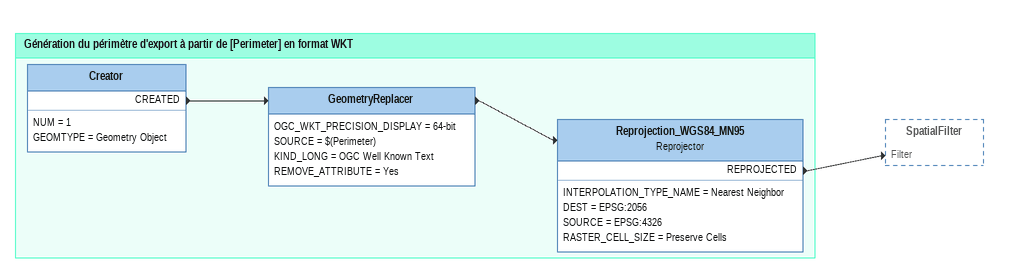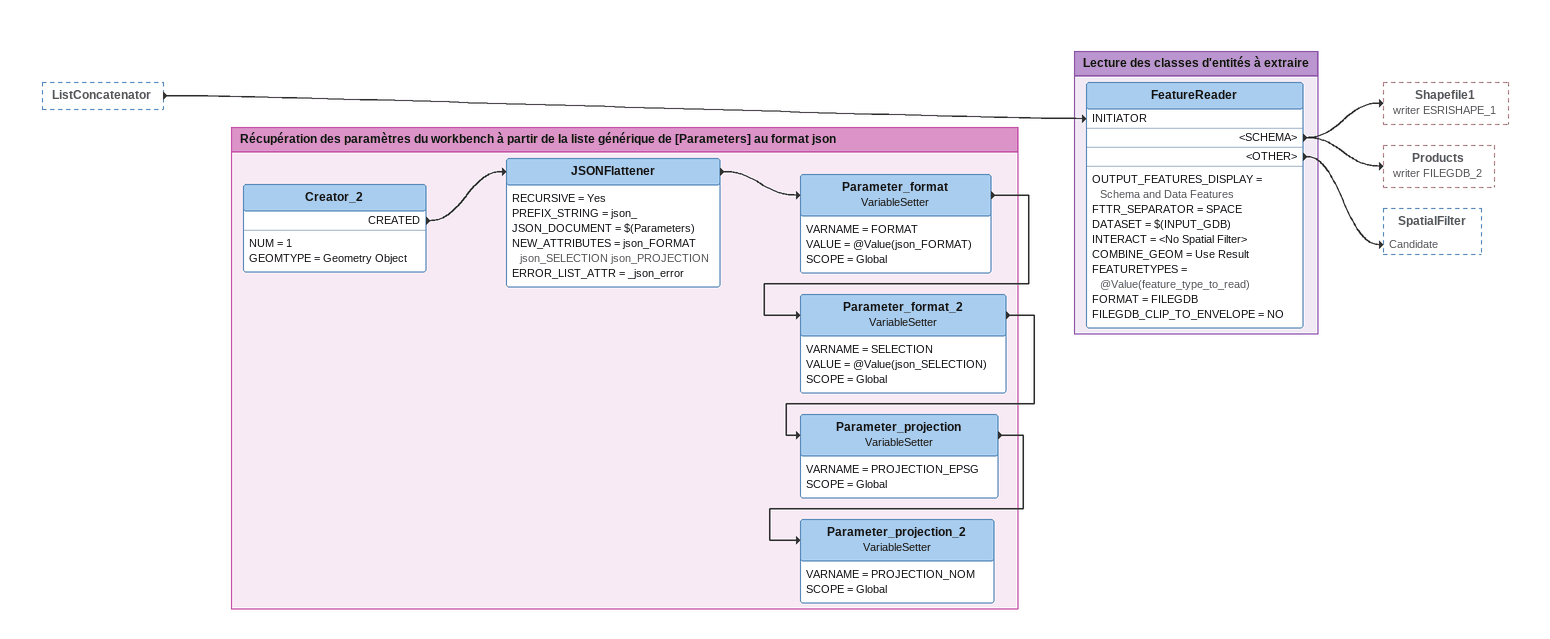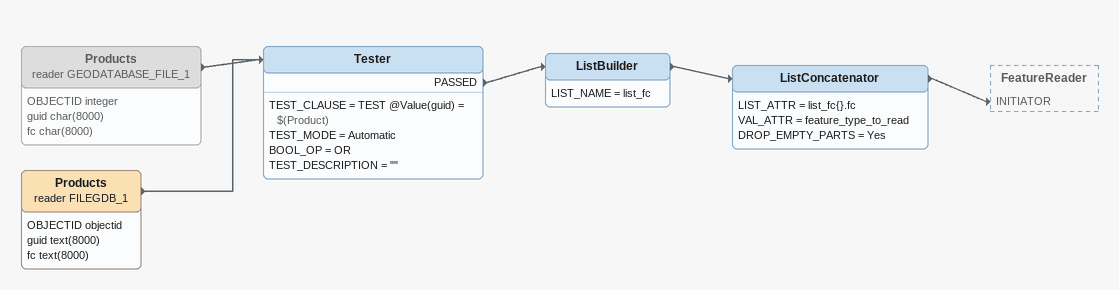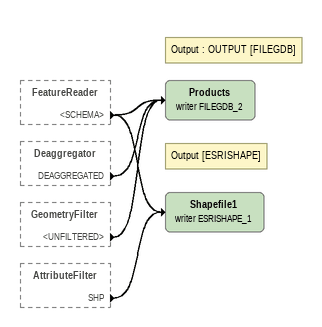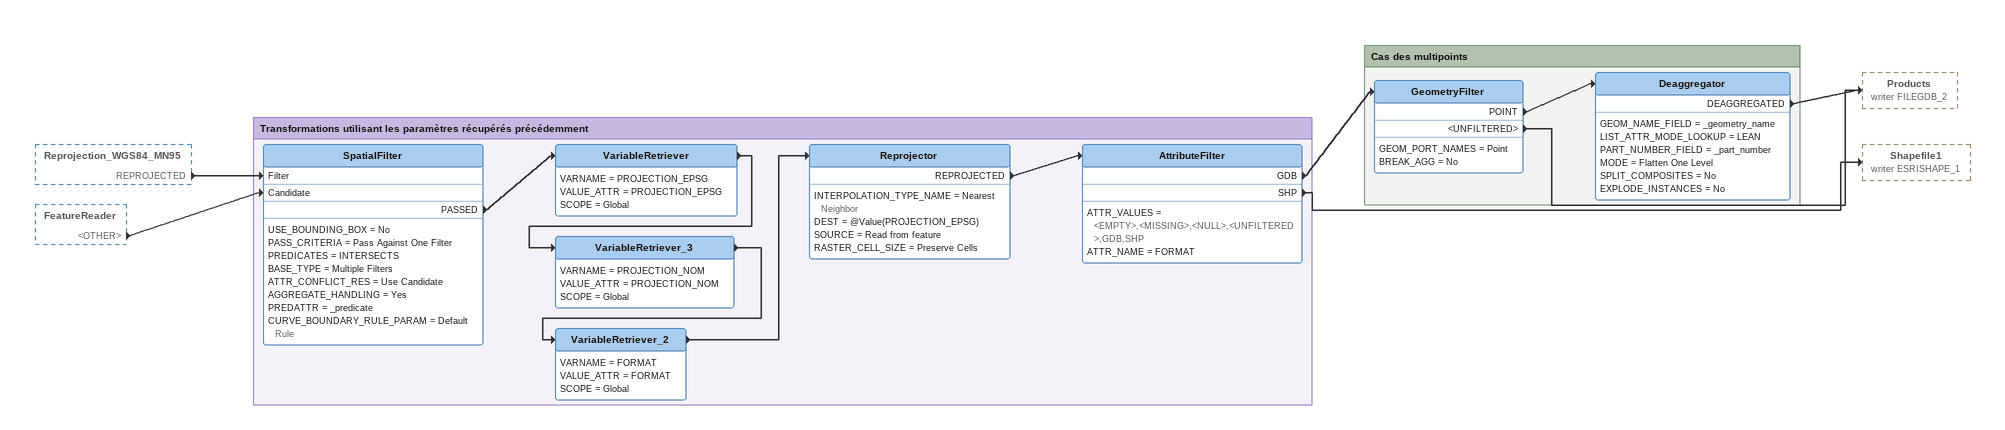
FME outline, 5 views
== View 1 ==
Bookmark: Génération du périmètre d'export à partir de [Perimeter] en format WKT
Creator
    NUM = 1
    GEOMTYPE = Geometry Object
    CREATED -> GeometryReplacer
GeometryReplacer
    OGC_WKT_PRECISION_DISPLAY = 64-bit
    SOURCE = $(Perimeter)
    KIND_LONG = OGC Well Known Text
    REMOVE_ATTRIBUTE = Yes
    -> Reprojection_WGS84_MN95
Reprojection_WGS84_MN95: Reprojector
    INTERPOLATION_TYPE_NAME = Nearest Neighbor
    DEST = EPSG:2056
    SOURCE = EPSG:4326
    RASTER_CELL_SIZE = Preserve Cells
    REPROJECTED -> SpatialFilter [Filter]

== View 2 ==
ListConcatenator [outside]
    -> FeatureReader [INITIATOR]

Bookmark: Lecture des classes d'entités à extraire
FeatureReader
    OUTPUT_FEATURES_DISPLAY = Schema and Data Features
    FTTR_SEPARATOR = SPACE
    DATASET = $(INPUT_GDB)
    INTERACT = <No Spatial Filter>
    COMBINE_GEOM = Use Result
    FEATURETYPES = @Value(feature_type_to_read)
    FORMAT = FILEGDB
    FILEGDB_CLIP_TO_ENVELOPE = NO
    <SCHEMA> -> Shapefile1 (writer ESRISHAPE_1)
    <SCHEMA> -> Products (writer FILEGDB_2)
    <OTHER> -> SpatialFilter [Candidate]

Bookmark: Récupération des paramètres du workbench à partir de la liste générique de [Parameters] au format json
Creator_2
    NUM = 1
    GEOMTYPE = Geometry Object
    CREATED -> JSONFlattener
JSONFlattener
    RECURSIVE = Yes
    PREFIX_STRING = json_
    JSON_DOCUMENT = $(Parameters)
    NEW_ATTRIBUTES = json_FORMAT json_SELECTION json_PROJECTION
    ERROR_LIST_ATTR = _json_error
    -> Parameter_format
Parameter_format: VariableSetter
    VARNAME = FORMAT
    VALUE = @Value(json_FORMAT)
    SCOPE = Global
    -> Parameter_format_2
Parameter_format_2: VariableSetter
    VARNAME = SELECTION
    VALUE = @Value(json_SELECTION)
    SCOPE = Global
    -> Parameter_projection
Parameter_projection: VariableSetter
    VARNAME = PROJECTION_EPSG
    SCOPE = Global
    -> Parameter_projection_2
Parameter_projection_2: VariableSetter
    VARNAME = PROJECTION_NOM
    SCOPE = Global

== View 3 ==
Products (reader GEODATABASE_FILE_1) [off]
    attributes: OBJECTID integer, guid char(8000), fc char(8000)
    -> Tester
Products (reader FILEGDB_1)
    attributes: OBJECTID objectid, guid text(8000), fc text(8000)
    -> Tester
Tester
    TEST_CLAUSE = TEST @Value(guid) = $(Product)
    TEST_MODE = Automatic
    BOOL_OP = OR
    TEST_DESCRIPTION = ""
    PASSED -> ListBuilder
ListBuilder
    LIST_NAME = list_fc
    -> ListConcatenator
ListConcatenator
    LIST_ATTR = list_fc{}.fc
    VAL_ATTR = feature_type_to_read
    DROP_EMPTY_PARTS = Yes
    -> FeatureReader [INITIATOR]

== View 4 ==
FeatureReader [outside]
    <SCHEMA> -> Shapefile1 (writer ESRISHAPE_1)
    <SCHEMA> -> Products (writer FILEGDB_2)
Deaggregator [outside]
    DEAGGREGATED -> Products (writer FILEGDB_2)
GeometryFilter [outside]
    <UNFILTERED> -> Products (writer FILEGDB_2)
AttributeFilter [outside]
    SHP -> Shapefile1 (writer ESRISHAPE_1)
Note: Output : OUTPUT [FILEGDB]
Products (writer FILEGDB_2)
Note: Output [ESRISHAPE]
Shapefile1 (writer ESRISHAPE_1)

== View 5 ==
Reprojection_WGS84_MN95 [outside]
    REPROJECTED -> SpatialFilter [Filter]
FeatureReader [outside]
    <OTHER> -> SpatialFilter [Candidate]

Bookmark: Transformations utilisant les paramètres récupérés précédemment
SpatialFilter
    USE_BOUNDING_BOX = No
    PASS_CRITERIA = Pass Against One Filter
    PREDICATES = INTERSECTS
    BASE_TYPE = Multiple Filters
    ATTR_CONFLICT_RES = Use Candidate
    AGGREGATE_HANDLING = Yes
    PREDATTR = _predicate
    CURVE_BOUNDARY_RULE_PARAM = Default Rule
    PASSED -> VariableRetriever
VariableRetriever
    VARNAME = PROJECTION_EPSG
    VALUE_ATTR = PROJECTION_EPSG
    SCOPE = Global
    -> VariableRetriever_3
VariableRetriever_3
    VARNAME = PROJECTION_NOM
    VALUE_ATTR = PROJECTION_NOM
    SCOPE = Global
    -> VariableRetriever_2
VariableRetriever_2
    VARNAME = FORMAT
    VALUE_ATTR = FORMAT
    SCOPE = Global
    -> Reprojector
Reprojector
    INTERPOLATION_TYPE_NAME = Nearest Neighbor
    DEST = @Value(PROJECTION_EPSG)
    SOURCE = Read from feature
    RASTER_CELL_SIZE = Preserve Cells
    REPROJECTED -> AttributeFilter
AttributeFilter
    ATTR_VALUES = <EMPTY>,<MISSING>,<NULL>,<UNFILTERED>,GDB,SHP
    ATTR_NAME = FORMAT
    GDB -> GeometryFilter
    SHP -> Shapefile1 (writer ESRISHAPE_1)

Bookmark: Cas des multipoints
GeometryFilter
    GEOM_PORT_NAMES = Point
    BREAK_AGG = No
    POINT -> Deaggregator
    <UNFILTERED> -> Products (writer FILEGDB_2)
Deaggregator
    GEOM_NAME_FIELD = _geometry_name
    LIST_ATTR_MODE_LOOKUP = LEAN
    PART_NUMBER_FIELD = _part_number
    MODE = Flatten One Level
    SPLIT_COMPOSITES = No
    EXPLODE_INSTANCES = No
    DEAGGREGATED -> Products (writer FILEGDB_2)
